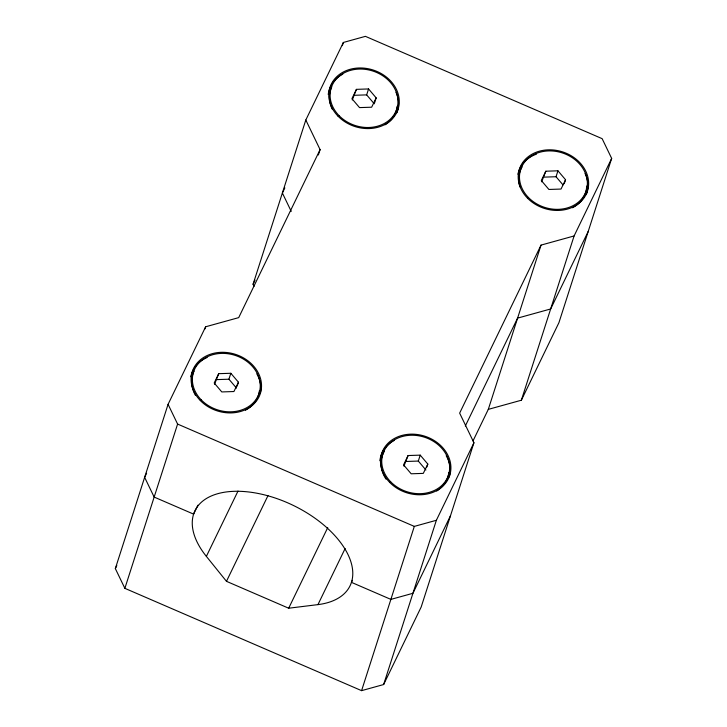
<?xml version="1.0" encoding="UTF-8"?>
<svg xmlns="http://www.w3.org/2000/svg" width="727" height="727" viewBox="0 0 727 727"><rect width="100%" height="100%" fill="white"/><g stroke="black" fill="none" stroke-linecap="round" stroke-linejoin="round"><path stroke-width="1.09" d="M611.661 158.413L574.094 235.957L541.033 245.108L459.646 413.127L473.931 442.743L421.187 607L383.629 684.543L361.583 690.65L124.862 588.334L115.339 568.587L168.073 404.33L205.641 326.777L238.701 317.626L320.089 149.617L305.813 120L343.371 42.457L365.417 36.35L602.138 138.666L611.661 158.413L558.927 322.67L521.359 400.223L488.299 409.374L473.004 440.935M204.95 328.931L205.641 326.777M124.862 588.334L177.597 424.068L168.073 404.33M214.547 384.274L218.709 373.678L230.832 373.278L238.438 382.202L237.166 386.164M254.059 286.302L253.069 284.257L305.813 120M236.529 388.136L228.923 379.212L230.832 373.278M342.344 45.674L343.371 42.457M318.371 154.987L320.089 149.617M352.277 99.944L356.439 89.348L368.562 88.948L376.168 97.881L374.587 102.825M374.269 103.807L366.662 94.883L368.562 88.948M403.921 466.134L408.083 455.538L420.206 455.138L427.812 464.062L426.858 467.025M425.913 469.996L418.307 461.063L420.206 455.138M361.583 690.65L414.317 526.393L436.364 520.287L473.931 442.743M541.66 181.805L545.823 171.208L557.945 170.809L565.551 179.733L564.279 183.686M383.629 684.543L436.364 520.287M562.952 184.849L556.037 176.734L557.945 170.809M488.299 409.374L541.033 245.108M521.359 400.223L574.094 235.957M146.618 473.25L144.637 477.33L154.16 497.077L193.609 514.125L197.944 505.183M284.848 187.902L282.376 193L291.236 211.384M115.339 568.587L116.82 565.524M253.069 284.257L255.05 280.177M218.709 373.678L214.192 383.011L221.799 391.935L233.921 391.535L238.438 382.202M356.439 89.348L351.923 98.681L359.529 107.605L371.651 107.205L376.168 97.881M345.143 548.494L317.953 604.619L288.683 608.217L226.47 581.327L206.368 556.382L238.002 491.079M226.47 581.327L267.99 495.623M288.683 608.217L327.732 527.611M408.083 455.538L403.567 464.862L411.173 473.786L423.296 473.386L427.812 464.062M545.823 171.208L541.306 180.532L548.903 189.456L561.026 189.056L565.551 179.733M352.395 580.355L351.432 582.345L390.881 599.393L412.927 593.296L450.486 515.743M465.307 426.049L517.597 318.117L550.657 308.966L588.225 231.422M354.54 95.282L366.662 94.883M543.914 177.134L556.037 176.734M216.8 379.612L228.923 379.212M406.184 461.463L418.307 461.063M177.597 424.068L414.317 526.393M206.368 556.382A86.14 47.591 25.8 0 1 227.088 491.852A86.14 47.591 25.8 0 1 338.673 540.088A86.14 47.591 25.8 0 1 317.953 604.619M517.933 174.28A35.75 29.707 17.8 0 1 536.453 154.151M585.035 173.462A35.75 29.707 17.8 0 1 586.28 194.618M328.231 94.537A35.75 29.707 17.8 0 1 342.79 74.154M395.979 92.293A35.75 29.707 17.8 0 1 396.906 112.767M190.819 376.759A35.75 29.707 17.8 0 1 207.15 357.484M256.84 373.887A35.75 29.707 17.8 0 1 260.339 393.016M379.876 460.718A35.75 29.707 17.8 0 1 394.434 440.335M446.224 455.747A35.75 29.707 17.8 0 1 449.222 476.939M448.804 472.459A34.46 28.635 17.8 0 1 436.691 491.016M386.046 479.166A34.46 28.635 17.8 0 1 384.401 451.203M259.421 390.608A34.46 28.635 17.8 0 1 245.39 410.246M195.481 395.397A34.46 28.635 17.8 0 1 194.045 371.152M586.671 186.076A34.46 28.635 17.8 0 1 572.503 207.777M519.95 186.894A34.46 28.635 17.8 0 1 522.131 166.874M397.16 106.278A34.46 28.635 17.8 0 1 385.046 124.826M332.175 109.095A34.46 28.635 17.8 0 1 331.785 86.822M527.429 198.071A35.75 29.707 17.8 0 0 587.016 192.337A35.75 29.707 17.8 0 0 545.832 149.989A35.75 29.707 17.8 0 0 527.429 198.071M338.055 116.211A35.75 29.707 17.8 0 0 397.633 110.486A35.75 29.707 17.8 0 0 356.448 68.138A35.75 29.707 17.8 0 0 338.055 116.211M200.316 400.541A35.75 29.707 17.8 0 0 259.902 394.816A35.75 29.707 17.8 0 0 218.718 352.468A35.75 29.707 17.8 0 0 200.316 400.541M389.699 482.401A35.75 29.707 17.8 0 0 449.277 476.667A35.75 29.707 17.8 0 0 408.092 434.319A35.75 29.707 17.8 0 0 389.699 482.401M390.635 481.747A34.46 28.635 17.8 0 0 448.068 476.221A34.46 28.635 17.8 0 0 408.365 435.409A34.46 28.635 17.8 0 0 390.635 481.747M201.261 399.895A34.46 28.635 17.8 0 0 258.685 394.37A34.46 28.635 17.8 0 0 218.991 353.558A34.46 28.635 17.8 0 0 201.261 399.895M528.375 197.426A34.46 28.635 17.8 0 0 585.798 191.901A34.46 28.635 17.8 0 0 546.104 151.08A34.46 28.635 17.8 0 0 528.375 197.426M338.991 115.566A34.46 28.635 17.8 0 0 396.424 110.041A34.46 28.635 17.8 0 0 356.721 69.229A34.46 28.635 17.8 0 0 338.991 115.566"/></g></svg>
